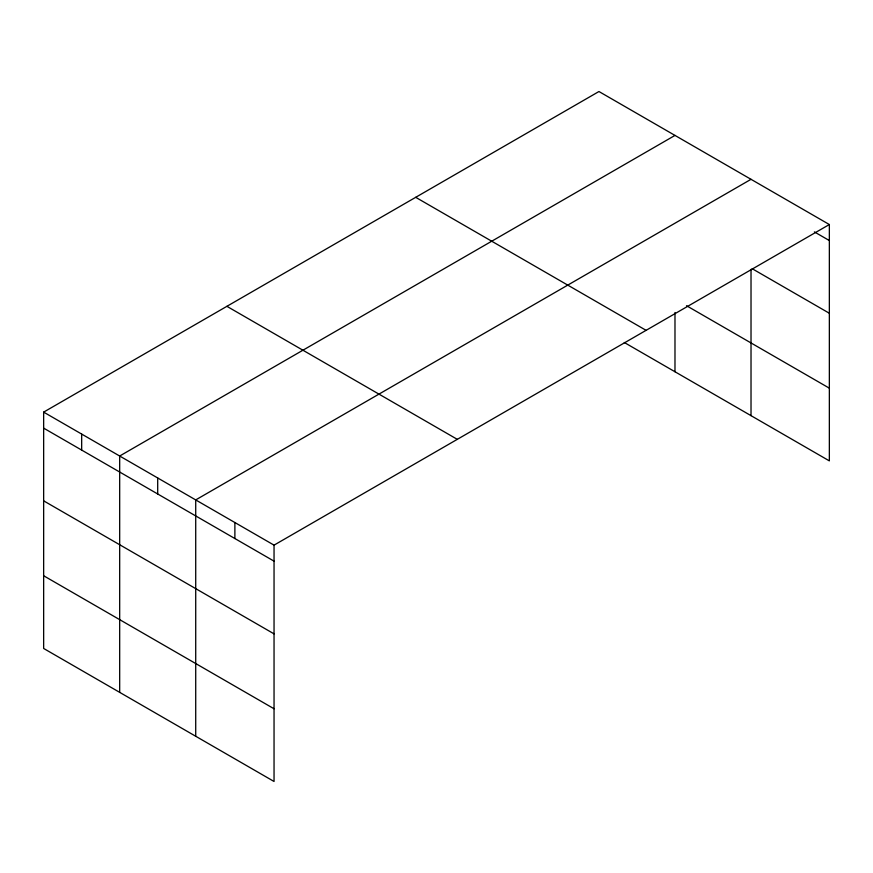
<?xml version="1.0" encoding="UTF-8"?>
<svg xmlns="http://www.w3.org/2000/svg" width="873" height="873" viewBox="0 0 873 873"><rect width="100%" height="100%" fill="white"/><g stroke="black" fill="none" stroke-linecap="round" stroke-linejoin="round"><path stroke-width="1.31" d="M829.35 224.536L598.954 91.523L43.65 412.121L43.65 648.464L274.046 781.477L274.046 545.145L829.35 224.536L829.35 460.879L624.293 342.489M674.982 135.413L119.677 456.022L119.677 692.354M751.02 179.314L195.716 499.913L195.716 736.255M814.378 231.902L829.35 240.555M752.166 268.698L829.35 313.254M686.505 305.703L829.35 388.169M415.701 197.32L646.096 330.343M226.904 306.325L457.299 439.348M43.65 412.121L274.046 545.145M43.65 428.13L274.046 561.153M43.65 500.84L274.046 633.863M43.65 575.754L274.046 708.767M751.02 269.397L751.02 415.646M674.982 312.512L674.982 371.756M234.881 522.534L234.881 538.543M157.697 477.968L157.697 493.976M81.669 434.077L81.669 450.086"/></g></svg>
